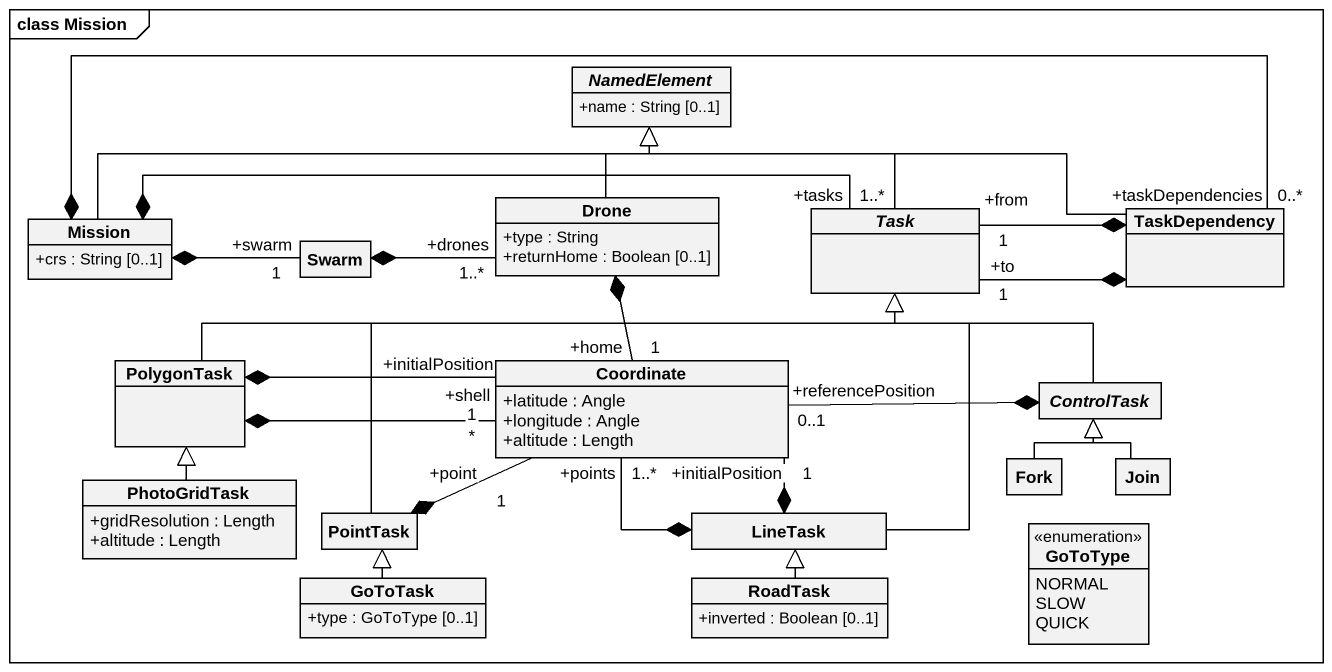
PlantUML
@startuml
mainframe class Mission
hide circle
hide empty members
skinparam classAttributeIconSize 0
abstract class NamedElement {
  +name : String [0..1]
}
class Mission {
  +crs : String [0..1]
}
class Drone {
  +type : String
  +returnHome : Boolean [0..1]
}
abstract class Task
class TaskDependency
class Swarm
class PolygonTask
class Coordinate {
  +latitude : Angle
  +longitude : Angle
  +altitude : Length
}
abstract class ControlTask
class PhotoGridTask {
  +gridResolution : Length
  +altitude : Length
}
class PointTask
class LineTask
class "Fork" as Fork_
class Join
class GoToTask {
  +type : GoToType [0..1]
}
class RoadTask {
  +inverted : Boolean [0..1]
}
enum GoToType {
  NORMAL
  SLOW
  QUICK
}
Mission -right-|> NamedElement
Mission *-right- "+tasks\n1..*" Task
Mission *-right- "+taskDependencies\n0..*" TaskDependency
Mission *-right- "+swarm\n1" Swarm
Drone -up-|> NamedElement
Drone *-- "+home\n1" Coordinate
Task -up-|> NamedElement
TaskDependency -left-|> NamedElement
TaskDependency *-left- "+from\n1" Task
TaskDependency *-left- "+to\n1" Task
Swarm *-right- "+drones\n1..*" Drone
PolygonTask -right-|> Task
PolygonTask *-right- "+shell\n*" Coordinate
PolygonTask *-right- "+initialPosition\n1" Coordinate
ControlTask -up-|> Task
ControlTask *-left- "+referencePosition\n0..1" Coordinate
PhotoGridTask -up-|> PolygonTask
PointTask -right-|> Task
PointTask *-right- "+point\n1" Coordinate
LineTask -up-|> Task
LineTask *-up- "+points\n1..*" Coordinate
LineTask *-up- "+initialPosition\n1" Coordinate
Fork_ -up-|> ControlTask
Join -up-|> ControlTask
GoToTask -up-|> PointTask
RoadTask -up-|> LineTask
@enduml
